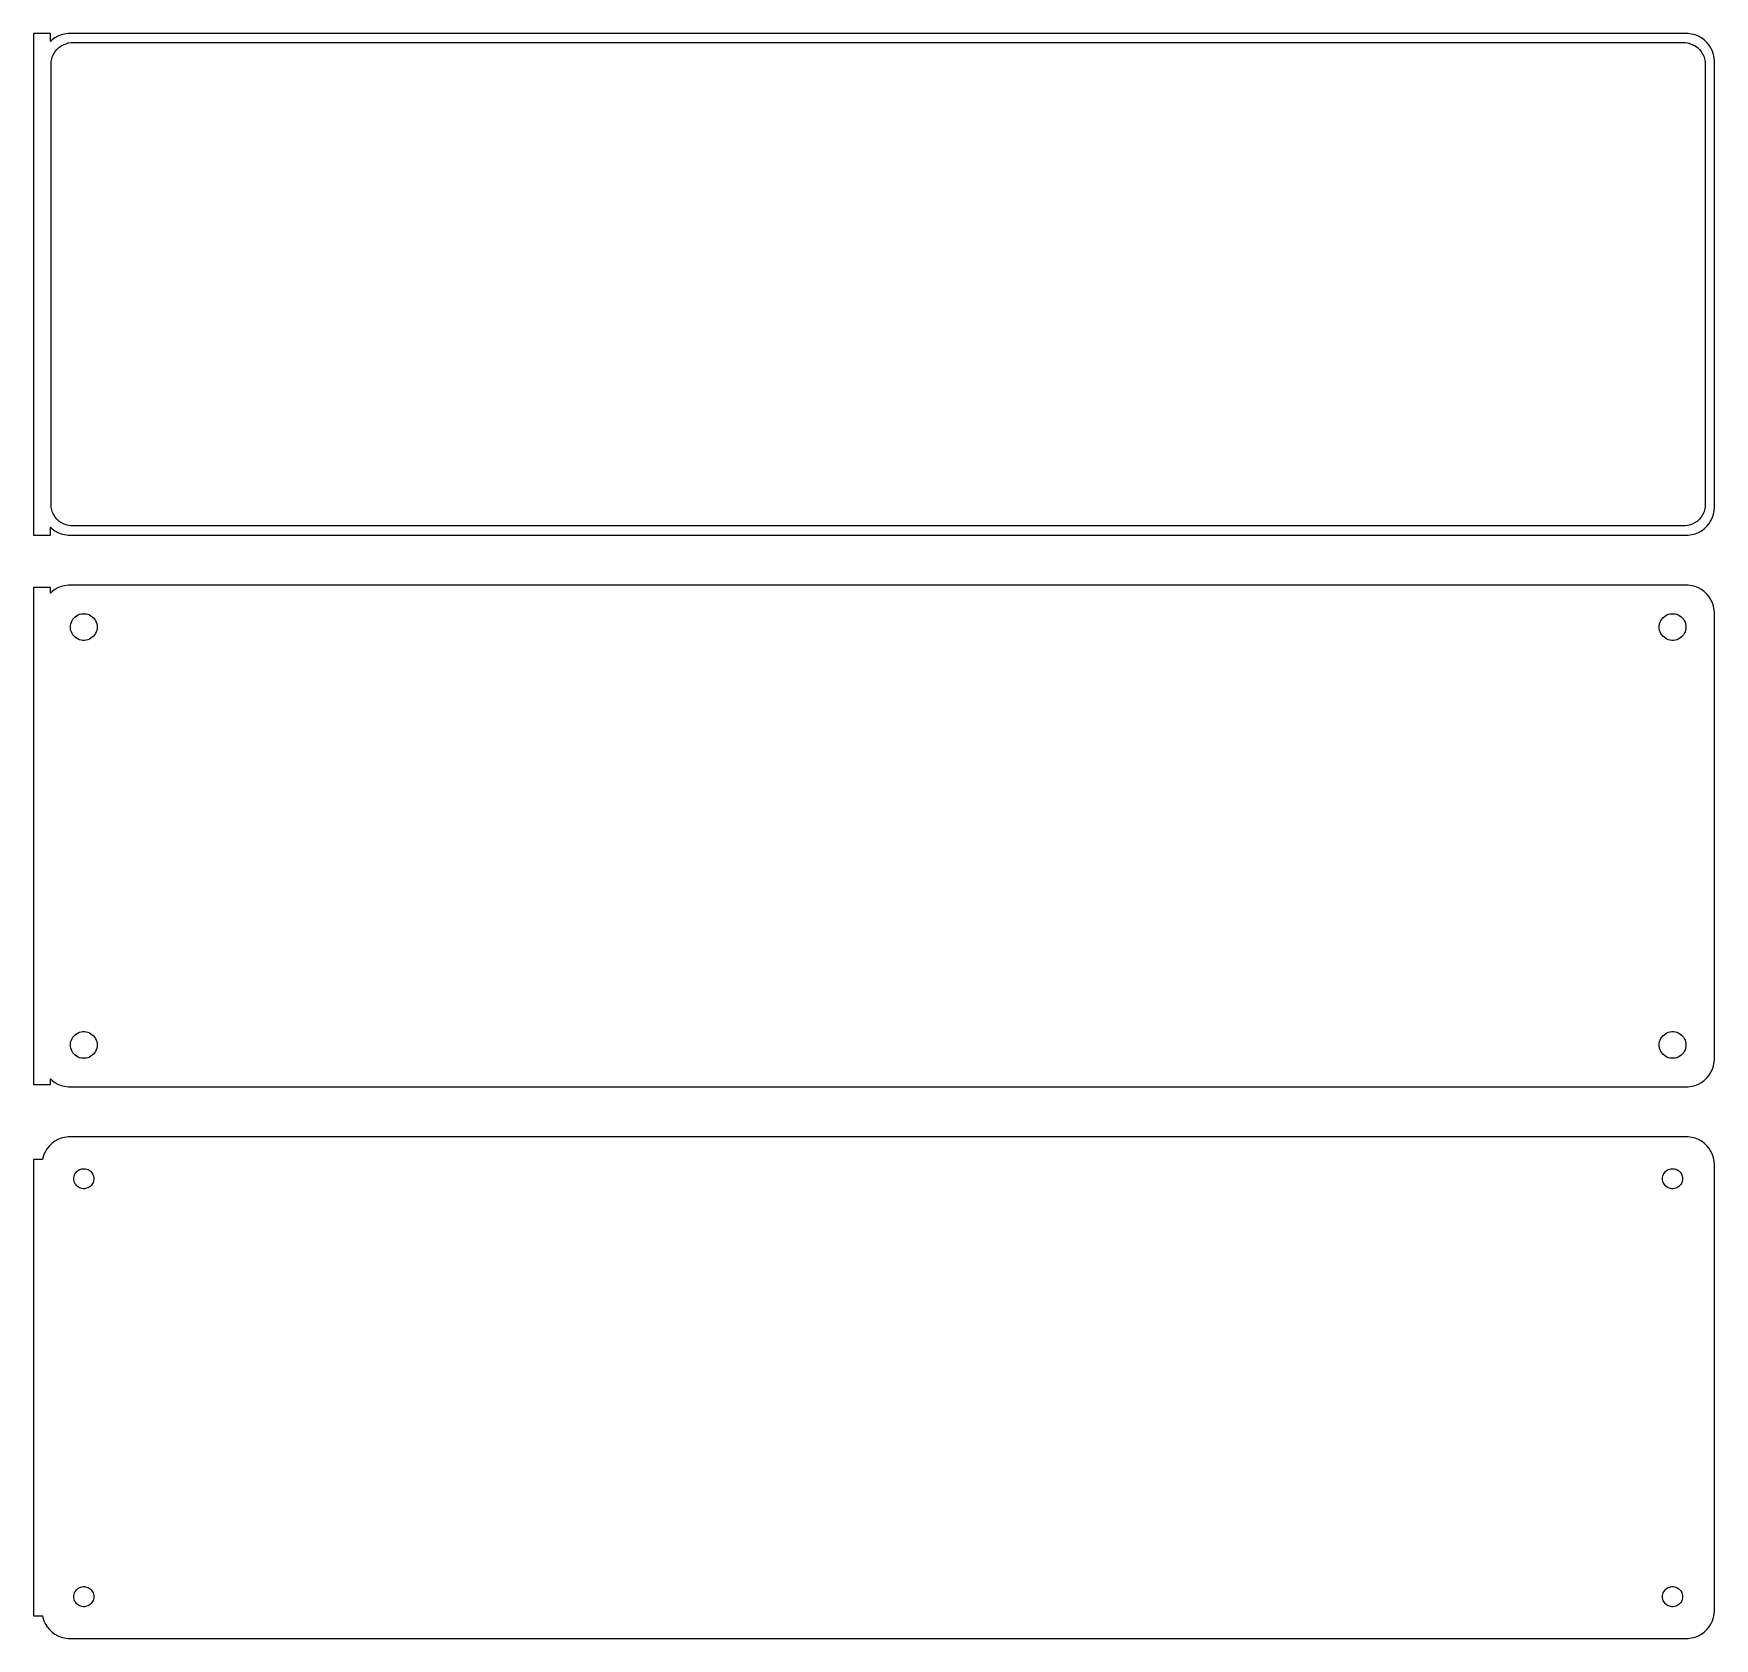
# Model space of a CAD drawing. Header units: metres. Extents: x -152 to 150, y 153 to 441.
import ezdxf

# ---------------------------------------------------------------- set-up
doc = ezdxf.new("R2010")
doc.units = ezdxf.units.M

msp = doc.modelspace()

# ---------------------------------------------------------------- linework, layer by layer
for p, q in [((-148.5, 440.99), (-151.5, 440.99)), ((-151.5, 440.99), (-151.5, 351.01)), ((-148.5, 439.559), (-148.5, 440.99)), ((-147.679, 440.222), (-148.187, 439.853)), ((-147.129, 440.524), (-147.679, 440.222)), ((-146.545, 440.755), (-147.129, 440.524)), ((-145.937, 440.911), (-146.545, 440.755)), ((-145.314, 440.99), (-145.937, 440.911)), ((145.314, 440.99), (-145.314, 440.99)), ((145.937, 440.911), (145.314, 440.99)), ((146.545, 440.755), (145.937, 440.911)), ((147.129, 440.524), (146.545, 440.755)), ((147.679, 440.222), (147.129, 440.524)), ((148.187, 439.853), (147.679, 440.222)), ((-148.187, 439.853), (-148.5, 439.559)), ((-148.101, 436.926), (-147.894, 437.366)), ((-147.894, 437.366), (-147.633, 437.776)), ((-147.633, 437.776), (-147.323, 438.151)), ((-147.323, 438.151), (-146.969, 438.484)), ((-146.969, 438.484), (-146.575, 438.77)), ((-146.575, 438.77), (-146.149, 439.004)), ((-146.149, 439.004), (-145.697, 439.183)), ((-145.697, 439.183), (-145.226, 439.304)), ((-145.226, 439.304), (-144.743, 439.365)), ((-144.743, 439.365), (144.743, 439.365)), ((144.743, 439.365), (145.226, 439.304)), ((145.226, 439.304), (145.697, 439.183)), ((145.697, 439.183), (146.149, 439.004)), ((146.149, 439.004), (146.575, 438.77)), ((146.575, 438.77), (146.969, 438.484)), ((146.969, 438.484), (147.323, 438.151)), ((147.323, 438.151), (147.633, 437.776)), ((147.633, 437.776), (147.894, 437.366)), ((147.894, 437.366), (148.101, 436.926)), ((148.645, 439.423), (148.187, 439.853)), ((149.045, 438.939), (148.645, 439.423)), ((149.382, 438.409), (149.045, 438.939)), ((149.649, 437.841), (149.382, 438.409)), ((149.843, 437.243), (149.649, 437.841)), ((149.961, 436.627), (149.843, 437.243)), ((-148.373, 435.5), (-148.342, 435.985)), ((-148.373, 356.5), (-148.373, 435.5)), ((-148.342, 435.985), (-148.251, 436.463)), ((-148.251, 436.463), (-148.101, 436.926)), ((148.101, 436.926), (148.251, 436.463)), ((148.251, 436.463), (148.342, 435.985)), ((148.342, 435.985), (148.373, 435.5)), ((148.373, 435.5), (148.373, 356.5)), ((150, 436), (149.961, 436.627)), ((150, 356), (150, 436)), ((-148.342, 356.015), (-148.373, 356.5)), ((-148.251, 355.537), (-148.342, 356.015)), ((148.342, 356.015), (148.251, 355.537)), ((148.373, 356.5), (148.342, 356.015)), ((149.961, 355.373), (150, 356)), ((-148.101, 355.074), (-148.251, 355.537)), ((-147.894, 354.634), (-148.101, 355.074)), ((-147.633, 354.224), (-147.894, 354.634)), ((-147.323, 353.849), (-147.633, 354.224)), ((-146.969, 353.516), (-147.323, 353.849)), ((-146.575, 353.23), (-146.969, 353.516)), ((-146.149, 352.996), (-146.575, 353.23)), ((-145.697, 352.817), (-146.149, 352.996)), ((-145.226, 352.696), (-145.697, 352.817)), ((145.697, 352.817), (145.226, 352.696)), ((146.149, 352.996), (145.697, 352.817)), ((146.575, 353.23), (146.149, 352.996)), ((146.969, 353.516), (146.575, 353.23)), ((147.323, 353.849), (146.969, 353.516)), ((147.633, 354.224), (147.323, 353.849)), ((147.894, 354.634), (147.633, 354.224)), ((148.101, 355.074), (147.894, 354.634)), ((148.251, 355.537), (148.101, 355.074)), ((148.645, 352.577), (149.045, 353.061)), ((149.045, 353.061), (149.382, 353.591)), ((149.382, 353.591), (149.649, 354.159)), ((149.649, 354.159), (149.843, 354.757)), ((149.843, 354.757), (149.961, 355.373)), ((-151.5, 351.01), (-148.5, 351.01)), ((-148.5, 352.441), (-148.187, 352.147)), ((-148.5, 351.01), (-148.5, 352.441)), ((-148.187, 352.147), (-147.679, 351.778)), ((-147.679, 351.778), (-147.129, 351.476)), ((-147.129, 351.476), (-146.545, 351.245)), ((-146.545, 351.245), (-145.937, 351.089)), ((-145.937, 351.089), (-145.314, 351.01)), ((-145.314, 351.01), (145.314, 351.01)), ((-144.743, 352.635), (-145.226, 352.696)), ((144.743, 352.635), (-144.743, 352.635)), ((145.226, 352.696), (144.743, 352.635)), ((145.314, 351.01), (145.937, 351.089)), ((145.937, 351.089), (146.545, 351.245)), ((146.545, 351.245), (147.129, 351.476)), ((147.129, 351.476), (147.679, 351.778)), ((147.679, 351.778), (148.187, 352.147)), ((148.187, 352.147), (148.645, 352.577)), ((-148.5, 341.615), (-151.5, 341.615)), ((-151.5, 341.615), (-151.5, 252.385)), ((-148.5, 340.559), (-148.5, 341.615)), ((-148.187, 340.853), (-148.5, 340.559)), ((-147.679, 341.222), (-148.187, 340.853)), ((-147.129, 341.524), (-147.679, 341.222)), ((-146.545, 341.755), (-147.129, 341.524)), ((-145.937, 341.911), (-146.545, 341.755)), ((-145.314, 341.99), (-145.937, 341.911)), ((145.314, 341.99), (-145.314, 341.99)), ((145.937, 341.911), (145.314, 341.99)), ((146.545, 341.755), (145.937, 341.911)), ((147.129, 341.524), (146.545, 341.755)), ((147.679, 341.222), (147.129, 341.524)), ((148.187, 340.853), (147.679, 341.222)), ((148.645, 340.423), (148.187, 340.853)), ((149.045, 339.939), (148.645, 340.423)), ((149.382, 339.409), (149.045, 339.939)), ((149.649, 338.841), (149.382, 339.409)), ((149.843, 338.243), (149.649, 338.841)), ((149.961, 337.627), (149.843, 338.243)), ((-144.9, 334.5), (-144.881, 334.801)), ((-144.881, 334.801), (-144.825, 335.097)), ((-144.825, 335.097), (-144.731, 335.383)), ((-144.731, 335.383), (-144.603, 335.656)), ((-144.603, 335.656), (-144.442, 335.911)), ((-144.442, 335.911), (-144.25, 336.143)), ((-144.25, 336.143), (-144.03, 336.349)), ((-144.03, 336.349), (-143.786, 336.526)), ((-143.786, 336.526), (-143.522, 336.672)), ((-143.522, 336.672), (-143.242, 336.783)), ((-143.242, 336.783), (-142.95, 336.857)), ((-142.95, 336.857), (-142.651, 336.895)), ((-142.651, 336.895), (-142.349, 336.895)), ((-142.349, 336.895), (-142.05, 336.857)), ((-142.05, 336.857), (-141.758, 336.783)), ((-141.758, 336.783), (-141.478, 336.672)), ((-141.478, 336.672), (-141.214, 336.526)), ((-141.214, 336.526), (-140.97, 336.349)), ((-140.97, 336.349), (-140.75, 336.143)), ((-140.75, 336.143), (-140.558, 335.911)), ((-140.558, 335.911), (-140.397, 335.656)), ((-140.397, 335.656), (-140.269, 335.383)), ((-140.269, 335.383), (-140.175, 335.097)), ((-140.175, 335.097), (-140.119, 334.801)), ((-140.119, 334.801), (-140.1, 334.5)), ((140.1, 334.5), (140.119, 334.801)), ((140.119, 334.801), (140.175, 335.097)), ((140.175, 335.097), (140.269, 335.383)), ((140.269, 335.383), (140.397, 335.656)), ((140.397, 335.656), (140.558, 335.911)), ((140.558, 335.911), (140.75, 336.143)), ((140.75, 336.143), (140.97, 336.349)), ((140.97, 336.349), (141.214, 336.526)), ((141.214, 336.526), (141.478, 336.672)), ((141.478, 336.672), (141.758, 336.783)), ((141.758, 336.783), (142.05, 336.857)), ((142.05, 336.857), (142.349, 336.895)), ((142.349, 336.895), (142.651, 336.895)), ((142.651, 336.895), (142.95, 336.857)), ((142.95, 336.857), (143.242, 336.783)), ((143.242, 336.783), (143.522, 336.672)), ((143.522, 336.672), (143.786, 336.526)), ((143.786, 336.526), (144.03, 336.349)), ((144.03, 336.349), (144.25, 336.143)), ((144.25, 336.143), (144.442, 335.911)), ((144.442, 335.911), (144.603, 335.656)), ((144.603, 335.656), (144.731, 335.383)), ((144.731, 335.383), (144.825, 335.097)), ((144.825, 335.097), (144.881, 334.801)), ((144.881, 334.801), (144.9, 334.5)), ((150, 337), (149.961, 337.627)), ((150, 257), (150, 337)), ((-144.881, 334.199), (-144.9, 334.5)), ((-144.825, 333.903), (-144.881, 334.199)), ((-144.731, 333.617), (-144.825, 333.903)), ((-144.603, 333.344), (-144.731, 333.617)), ((-144.442, 333.089), (-144.603, 333.344)), ((-144.25, 332.857), (-144.442, 333.089)), ((-144.03, 332.651), (-144.25, 332.857)), ((-143.786, 332.474), (-144.03, 332.651)), ((-143.522, 332.328), (-143.786, 332.474)), ((-143.242, 332.217), (-143.522, 332.328)), ((-142.95, 332.143), (-143.242, 332.217)), ((-142.651, 332.105), (-142.95, 332.143)), ((-142.349, 332.105), (-142.651, 332.105)), ((-142.05, 332.143), (-142.349, 332.105)), ((-141.758, 332.217), (-142.05, 332.143)), ((-141.478, 332.328), (-141.758, 332.217)), ((-141.214, 332.474), (-141.478, 332.328)), ((-140.97, 332.651), (-141.214, 332.474)), ((-140.75, 332.857), (-140.97, 332.651)), ((-140.558, 333.089), (-140.75, 332.857)), ((-140.397, 333.344), (-140.558, 333.089)), ((-140.269, 333.617), (-140.397, 333.344)), ((-140.175, 333.903), (-140.269, 333.617)), ((-140.119, 334.199), (-140.175, 333.903)), ((-140.1, 334.5), (-140.119, 334.199)), ((140.119, 334.199), (140.1, 334.5)), ((140.175, 333.903), (140.119, 334.199)), ((140.269, 333.617), (140.175, 333.903)), ((140.397, 333.344), (140.269, 333.617)), ((140.558, 333.089), (140.397, 333.344)), ((140.75, 332.857), (140.558, 333.089)), ((140.97, 332.651), (140.75, 332.857)), ((141.214, 332.474), (140.97, 332.651)), ((141.478, 332.328), (141.214, 332.474)), ((141.758, 332.217), (141.478, 332.328)), ((142.05, 332.143), (141.758, 332.217)), ((142.349, 332.105), (142.05, 332.143)), ((142.651, 332.105), (142.349, 332.105)), ((142.95, 332.143), (142.651, 332.105)), ((143.242, 332.217), (142.95, 332.143)), ((143.522, 332.328), (143.242, 332.217)), ((143.786, 332.474), (143.522, 332.328)), ((144.03, 332.651), (143.786, 332.474)), ((144.25, 332.857), (144.03, 332.651)), ((144.442, 333.089), (144.25, 332.857)), ((144.603, 333.344), (144.442, 333.089)), ((144.731, 333.617), (144.603, 333.344)), ((144.825, 333.903), (144.731, 333.617)), ((144.881, 334.199), (144.825, 333.903)), ((144.9, 334.5), (144.881, 334.199)), ((-144.9, 259.5), (-144.881, 259.801)), ((-144.881, 259.199), (-144.9, 259.5)), ((-144.881, 259.801), (-144.825, 260.097)), ((-144.825, 260.097), (-144.731, 260.383)), ((-144.731, 260.383), (-144.603, 260.656)), ((-144.603, 260.656), (-144.442, 260.911)), ((-144.442, 260.911), (-144.25, 261.143)), ((-144.25, 261.143), (-144.03, 261.349)), ((-144.03, 261.349), (-143.786, 261.526)), ((-143.786, 261.526), (-143.522, 261.672)), ((-143.522, 261.672), (-143.242, 261.783)), ((-143.242, 261.783), (-142.95, 261.857)), ((-142.95, 261.857), (-142.651, 261.895)), ((-142.651, 261.895), (-142.349, 261.895)), ((-142.349, 261.895), (-142.05, 261.857)), ((-142.05, 261.857), (-141.758, 261.783)), ((-141.758, 261.783), (-141.478, 261.672)), ((-141.478, 261.672), (-141.214, 261.526)), ((-141.214, 261.526), (-140.97, 261.349)), ((-140.97, 261.349), (-140.75, 261.143)), ((-140.75, 261.143), (-140.558, 260.911)), ((-140.558, 260.911), (-140.397, 260.656)), ((-140.397, 260.656), (-140.269, 260.383)), ((-140.269, 260.383), (-140.175, 260.097)), ((-140.175, 260.097), (-140.119, 259.801)), ((-140.119, 259.801), (-140.1, 259.5)), ((-140.1, 259.5), (-140.119, 259.199)), ((140.1, 259.5), (140.119, 259.801)), ((140.119, 259.199), (140.1, 259.5)), ((140.119, 259.801), (140.175, 260.097)), ((140.175, 260.097), (140.269, 260.383)), ((140.269, 260.383), (140.397, 260.656)), ((140.397, 260.656), (140.558, 260.911)), ((140.558, 260.911), (140.75, 261.143)), ((140.75, 261.143), (140.97, 261.349)), ((140.97, 261.349), (141.214, 261.526)), ((141.214, 261.526), (141.478, 261.672)), ((141.478, 261.672), (141.758, 261.783)), ((141.758, 261.783), (142.05, 261.857)), ((142.05, 261.857), (142.349, 261.895)), ((142.349, 261.895), (142.651, 261.895)), ((142.651, 261.895), (142.95, 261.857)), ((142.95, 261.857), (143.242, 261.783)), ((143.242, 261.783), (143.522, 261.672)), ((143.522, 261.672), (143.786, 261.526)), ((143.786, 261.526), (144.03, 261.349)), ((144.03, 261.349), (144.25, 261.143)), ((144.25, 261.143), (144.442, 260.911)), ((144.442, 260.911), (144.603, 260.656)), ((144.603, 260.656), (144.731, 260.383)), ((144.731, 260.383), (144.825, 260.097)), ((144.825, 260.097), (144.881, 259.801)), ((144.881, 259.801), (144.9, 259.5)), ((144.9, 259.5), (144.881, 259.199)), ((-144.825, 258.903), (-144.881, 259.199)), ((-144.731, 258.617), (-144.825, 258.903)), ((-144.603, 258.344), (-144.731, 258.617)), ((-144.442, 258.089), (-144.603, 258.344)), ((-144.25, 257.857), (-144.442, 258.089)), ((-144.03, 257.651), (-144.25, 257.857)), ((-143.786, 257.474), (-144.03, 257.651)), ((-143.522, 257.328), (-143.786, 257.474)), ((-143.242, 257.217), (-143.522, 257.328)), ((-142.95, 257.143), (-143.242, 257.217)), ((-142.651, 257.105), (-142.95, 257.143)), ((-142.349, 257.105), (-142.651, 257.105)), ((-142.05, 257.143), (-142.349, 257.105)), ((-141.758, 257.217), (-142.05, 257.143)), ((-141.478, 257.328), (-141.758, 257.217)), ((-141.214, 257.474), (-141.478, 257.328)), ((-140.97, 257.651), (-141.214, 257.474)), ((-140.75, 257.857), (-140.97, 257.651)), ((-140.558, 258.089), (-140.75, 257.857)), ((-140.397, 258.344), (-140.558, 258.089)), ((-140.269, 258.617), (-140.397, 258.344)), ((-140.175, 258.903), (-140.269, 258.617)), ((-140.119, 259.199), (-140.175, 258.903)), ((140.175, 258.903), (140.119, 259.199)), ((140.269, 258.617), (140.175, 258.903)), ((140.397, 258.344), (140.269, 258.617)), ((140.558, 258.089), (140.397, 258.344)), ((140.75, 257.857), (140.558, 258.089)), ((140.97, 257.651), (140.75, 257.857)), ((141.214, 257.474), (140.97, 257.651)), ((141.478, 257.328), (141.214, 257.474)), ((141.758, 257.217), (141.478, 257.328)), ((142.05, 257.143), (141.758, 257.217)), ((142.349, 257.105), (142.05, 257.143)), ((142.651, 257.105), (142.349, 257.105)), ((142.95, 257.143), (142.651, 257.105)), ((143.242, 257.217), (142.95, 257.143)), ((143.522, 257.328), (143.242, 257.217)), ((143.786, 257.474), (143.522, 257.328)), ((144.03, 257.651), (143.786, 257.474)), ((144.25, 257.857), (144.03, 257.651)), ((144.442, 258.089), (144.25, 257.857)), ((144.603, 258.344), (144.442, 258.089)), ((144.731, 258.617), (144.603, 258.344)), ((144.825, 258.903), (144.731, 258.617)), ((144.881, 259.199), (144.825, 258.903)), ((149.843, 255.757), (149.961, 256.373)), ((149.961, 256.373), (150, 257)), ((-148.5, 252.385), (-148.5, 253.441)), ((-148.5, 253.441), (-148.187, 253.147)), ((148.187, 253.147), (148.645, 253.577)), ((148.645, 253.577), (149.045, 254.061)), ((149.045, 254.061), (149.382, 254.591)), ((149.382, 254.591), (149.649, 255.159)), ((149.649, 255.159), (149.843, 255.757)), ((-151.5, 252.385), (-148.5, 252.385)), ((-148.187, 253.147), (-147.679, 252.778)), ((-147.679, 252.778), (-147.129, 252.476)), ((-147.129, 252.476), (-146.545, 252.245)), ((-146.545, 252.245), (-145.937, 252.089)), ((-145.937, 252.089), (-145.314, 252.01)), ((-145.314, 252.01), (145.314, 252.01)), ((145.314, 252.01), (145.937, 252.089)), ((145.937, 252.089), (146.545, 252.245)), ((146.545, 252.245), (147.129, 252.476)), ((147.129, 252.476), (147.679, 252.778)), ((147.679, 252.778), (148.187, 253.147)), ((-148.645, 241.423), (-149.045, 240.939)), ((-148.187, 241.853), (-148.645, 241.423)), ((-147.679, 242.222), (-148.187, 241.853)), ((-147.129, 242.524), (-147.679, 242.222)), ((-146.545, 242.755), (-147.129, 242.524)), ((-145.937, 242.911), (-146.545, 242.755)), ((-145.314, 242.99), (-145.937, 242.911)), ((145.314, 242.99), (-145.314, 242.99)), ((145.937, 242.911), (145.314, 242.99)), ((146.545, 242.755), (145.937, 242.911)), ((147.129, 242.524), (146.545, 242.755)), ((147.679, 242.222), (147.129, 242.524)), ((148.187, 241.853), (147.679, 242.222)), ((148.645, 241.423), (148.187, 241.853)), ((149.045, 240.939), (148.645, 241.423)), ((-149.9, 238.944), (-151.5, 238.944)), ((-151.5, 238.944), (-151.5, 157.056)), ((-149.843, 239.243), (-149.9, 238.944)), ((-149.649, 239.841), (-149.843, 239.243)), ((-149.382, 240.409), (-149.649, 239.841)), ((-149.045, 240.939), (-149.382, 240.409)), ((149.382, 240.409), (149.045, 240.939)), ((149.649, 239.841), (149.382, 240.409)), ((149.843, 239.243), (149.649, 239.841)), ((149.961, 238.627), (149.843, 239.243)), ((150, 238), (149.961, 238.627)), ((-144.3, 235.5), (-144.286, 235.726)), ((-144.286, 235.274), (-144.3, 235.5)), ((-144.286, 235.726), (-144.243, 235.948)), ((-144.243, 235.052), (-144.286, 235.274)), ((-144.243, 235.948), (-144.174, 236.163)), ((-144.174, 236.163), (-144.077, 236.367)), ((-144.077, 236.367), (-143.956, 236.558)), ((-143.956, 236.558), (-143.812, 236.732)), ((-143.812, 236.732), (-143.647, 236.887)), ((-143.647, 236.887), (-143.464, 237.02)), ((-143.464, 237.02), (-143.266, 237.129)), ((-143.266, 237.129), (-143.056, 237.212)), ((-143.056, 237.212), (-142.837, 237.268)), ((-142.837, 237.268), (-142.613, 237.296)), ((-142.613, 237.296), (-142.387, 237.296)), ((-142.387, 237.296), (-142.163, 237.268)), ((-142.163, 237.268), (-141.944, 237.212)), ((-141.944, 237.212), (-141.734, 237.129)), ((-141.734, 237.129), (-141.536, 237.02)), ((-141.536, 237.02), (-141.353, 236.887)), ((-141.353, 236.887), (-141.188, 236.732)), ((-141.188, 236.732), (-141.044, 236.558)), ((-141.044, 236.558), (-140.923, 236.367)), ((-140.923, 236.367), (-140.826, 236.163)), ((-140.826, 236.163), (-140.757, 235.948)), ((-140.757, 235.948), (-140.714, 235.726)), ((-140.714, 235.274), (-140.757, 235.052)), ((-140.714, 235.726), (-140.7, 235.5)), ((-140.7, 235.5), (-140.714, 235.274)), ((140.7, 235.5), (140.714, 235.726)), ((140.714, 235.274), (140.7, 235.5)), ((140.714, 235.726), (140.757, 235.948)), ((140.757, 235.052), (140.714, 235.274)), ((140.757, 235.948), (140.826, 236.163)), ((140.826, 236.163), (140.923, 236.367)), ((140.923, 236.367), (141.044, 236.558)), ((141.044, 236.558), (141.188, 236.732)), ((141.188, 236.732), (141.353, 236.887)), ((141.353, 236.887), (141.536, 237.02)), ((141.536, 237.02), (141.734, 237.129)), ((141.734, 237.129), (141.944, 237.212)), ((141.944, 237.212), (142.163, 237.268)), ((142.163, 237.268), (142.387, 237.296)), ((142.387, 237.296), (142.613, 237.296)), ((142.613, 237.296), (142.837, 237.268)), ((142.837, 237.268), (143.056, 237.212)), ((143.056, 237.212), (143.266, 237.129)), ((143.266, 237.129), (143.464, 237.02)), ((143.464, 237.02), (143.647, 236.887)), ((143.647, 236.887), (143.812, 236.732)), ((143.812, 236.732), (143.956, 236.558)), ((143.956, 236.558), (144.077, 236.367)), ((144.077, 236.367), (144.174, 236.163)), ((144.174, 236.163), (144.243, 235.948)), ((144.243, 235.948), (144.286, 235.726)), ((144.286, 235.274), (144.243, 235.052)), ((144.286, 235.726), (144.3, 235.5)), ((144.3, 235.5), (144.286, 235.274)), ((150, 158), (150, 238)), ((-144.174, 234.837), (-144.243, 235.052)), ((-144.077, 234.633), (-144.174, 234.837)), ((-143.956, 234.442), (-144.077, 234.633)), ((-143.812, 234.268), (-143.956, 234.442)), ((-143.647, 234.113), (-143.812, 234.268)), ((-143.464, 233.98), (-143.647, 234.113)), ((-143.266, 233.871), (-143.464, 233.98)), ((-143.056, 233.788), (-143.266, 233.871)), ((-142.837, 233.732), (-143.056, 233.788)), ((-142.613, 233.704), (-142.837, 233.732)), ((-142.387, 233.704), (-142.613, 233.704)), ((-142.163, 233.732), (-142.387, 233.704)), ((-141.944, 233.788), (-142.163, 233.732)), ((-141.734, 233.871), (-141.944, 233.788)), ((-141.536, 233.98), (-141.734, 233.871)), ((-141.353, 234.113), (-141.536, 233.98)), ((-141.188, 234.268), (-141.353, 234.113)), ((-141.044, 234.442), (-141.188, 234.268)), ((-140.923, 234.633), (-141.044, 234.442)), ((-140.826, 234.837), (-140.923, 234.633)), ((-140.757, 235.052), (-140.826, 234.837)), ((140.826, 234.837), (140.757, 235.052)), ((140.923, 234.633), (140.826, 234.837)), ((141.044, 234.442), (140.923, 234.633)), ((141.188, 234.268), (141.044, 234.442)), ((141.353, 234.113), (141.188, 234.268)), ((141.536, 233.98), (141.353, 234.113)), ((141.734, 233.871), (141.536, 233.98)), ((141.944, 233.788), (141.734, 233.871)), ((142.163, 233.732), (141.944, 233.788)), ((142.387, 233.704), (142.163, 233.732)), ((142.613, 233.704), (142.387, 233.704)), ((142.837, 233.732), (142.613, 233.704)), ((143.056, 233.788), (142.837, 233.732)), ((143.266, 233.871), (143.056, 233.788)), ((143.464, 233.98), (143.266, 233.871)), ((143.647, 234.113), (143.464, 233.98)), ((143.812, 234.268), (143.647, 234.113)), ((143.956, 234.442), (143.812, 234.268)), ((144.077, 234.633), (143.956, 234.442)), ((144.174, 234.837), (144.077, 234.633)), ((144.243, 235.052), (144.174, 234.837)), ((-144.3, 160.5), (-144.286, 160.726)), ((-144.286, 160.274), (-144.3, 160.5)), ((-144.286, 160.726), (-144.243, 160.948)), ((-144.243, 160.052), (-144.286, 160.274)), ((-144.243, 160.948), (-144.174, 161.163)), ((-144.174, 159.837), (-144.243, 160.052)), ((-144.174, 161.163), (-144.077, 161.367)), ((-144.077, 159.633), (-144.174, 159.837)), ((-144.077, 161.367), (-143.956, 161.558)), ((-143.956, 161.558), (-143.812, 161.732)), ((-143.812, 161.732), (-143.647, 161.887)), ((-143.647, 161.887), (-143.464, 162.02)), ((-143.464, 162.02), (-143.266, 162.129)), ((-143.266, 162.129), (-143.056, 162.212)), ((-143.056, 162.212), (-142.837, 162.268)), ((-142.837, 162.268), (-142.613, 162.296)), ((-142.613, 162.296), (-142.387, 162.296)), ((-142.387, 162.296), (-142.163, 162.268)), ((-142.163, 162.268), (-141.944, 162.212)), ((-141.944, 162.212), (-141.734, 162.129)), ((-141.734, 162.129), (-141.536, 162.02)), ((-141.536, 162.02), (-141.353, 161.887)), ((-141.353, 161.887), (-141.188, 161.732)), ((-141.188, 161.732), (-141.044, 161.558)), ((-141.044, 161.558), (-140.923, 161.367)), ((-140.923, 161.367), (-140.826, 161.163)), ((-140.826, 159.837), (-140.923, 159.633)), ((-140.826, 161.163), (-140.757, 160.948)), ((-140.757, 160.052), (-140.826, 159.837)), ((-140.757, 160.948), (-140.714, 160.726)), ((-140.714, 160.274), (-140.757, 160.052)), ((-140.714, 160.726), (-140.7, 160.5)), ((-140.7, 160.5), (-140.714, 160.274)), ((140.7, 160.5), (140.714, 160.726)), ((140.714, 160.274), (140.7, 160.5)), ((140.714, 160.726), (140.757, 160.948)), ((140.757, 160.052), (140.714, 160.274)), ((140.757, 160.948), (140.826, 161.163)), ((140.826, 159.837), (140.757, 160.052)), ((140.826, 161.163), (140.923, 161.367)), ((140.923, 159.633), (140.826, 159.837)), ((140.923, 161.367), (141.044, 161.558)), ((141.044, 161.558), (141.188, 161.732)), ((141.188, 161.732), (141.353, 161.887)), ((141.353, 161.887), (141.536, 162.02)), ((141.536, 162.02), (141.734, 162.129)), ((141.734, 162.129), (141.944, 162.212)), ((141.944, 162.212), (142.163, 162.268)), ((142.163, 162.268), (142.387, 162.296)), ((142.387, 162.296), (142.613, 162.296)), ((142.613, 162.296), (142.837, 162.268)), ((142.837, 162.268), (143.056, 162.212)), ((143.056, 162.212), (143.266, 162.129)), ((143.266, 162.129), (143.464, 162.02)), ((143.464, 162.02), (143.647, 161.887)), ((143.647, 161.887), (143.812, 161.732)), ((143.812, 161.732), (143.956, 161.558)), ((143.956, 161.558), (144.077, 161.367)), ((144.077, 161.367), (144.174, 161.163)), ((144.174, 159.837), (144.077, 159.633)), ((144.174, 161.163), (144.243, 160.948)), ((144.243, 160.052), (144.174, 159.837)), ((144.243, 160.948), (144.286, 160.726)), ((144.286, 160.274), (144.243, 160.052)), ((144.286, 160.726), (144.3, 160.5)), ((144.3, 160.5), (144.286, 160.274)), ((-151.5, 157.056), (-149.9, 157.056)), ((-149.9, 157.056), (-149.843, 156.757)), ((-143.956, 159.442), (-144.077, 159.633)), ((-143.812, 159.268), (-143.956, 159.442)), ((-143.647, 159.113), (-143.812, 159.268)), ((-143.464, 158.98), (-143.647, 159.113)), ((-143.266, 158.871), (-143.464, 158.98)), ((-143.056, 158.788), (-143.266, 158.871)), ((-142.837, 158.732), (-143.056, 158.788)), ((-142.613, 158.704), (-142.837, 158.732)), ((-142.387, 158.704), (-142.613, 158.704)), ((-142.163, 158.732), (-142.387, 158.704)), ((-141.944, 158.788), (-142.163, 158.732)), ((-141.734, 158.871), (-141.944, 158.788)), ((-141.536, 158.98), (-141.734, 158.871)), ((-141.353, 159.113), (-141.536, 158.98)), ((-141.188, 159.268), (-141.353, 159.113)), ((-141.044, 159.442), (-141.188, 159.268)), ((-140.923, 159.633), (-141.044, 159.442)), ((141.044, 159.442), (140.923, 159.633)), ((141.188, 159.268), (141.044, 159.442)), ((141.353, 159.113), (141.188, 159.268)), ((141.536, 158.98), (141.353, 159.113)), ((141.734, 158.871), (141.536, 158.98)), ((141.944, 158.788), (141.734, 158.871)), ((142.163, 158.732), (141.944, 158.788)), ((142.387, 158.704), (142.163, 158.732)), ((142.613, 158.704), (142.387, 158.704)), ((142.837, 158.732), (142.613, 158.704)), ((143.056, 158.788), (142.837, 158.732)), ((143.266, 158.871), (143.056, 158.788)), ((143.464, 158.98), (143.266, 158.871)), ((143.647, 159.113), (143.464, 158.98)), ((143.812, 159.268), (143.647, 159.113)), ((143.956, 159.442), (143.812, 159.268)), ((144.077, 159.633), (143.956, 159.442)), ((149.843, 156.757), (149.961, 157.373)), ((149.961, 157.373), (150, 158)), ((-149.843, 156.757), (-149.649, 156.159)), ((-149.649, 156.159), (-149.382, 155.591)), ((-149.382, 155.591), (-149.045, 155.061)), ((-149.045, 155.061), (-148.645, 154.577)), ((-148.645, 154.577), (-148.187, 154.147)), ((-148.187, 154.147), (-147.679, 153.778)), ((-147.679, 153.778), (-147.129, 153.476)), ((147.129, 153.476), (147.679, 153.778)), ((147.679, 153.778), (148.187, 154.147)), ((148.187, 154.147), (148.645, 154.577)), ((148.645, 154.577), (149.045, 155.061)), ((149.045, 155.061), (149.382, 155.591)), ((149.382, 155.591), (149.649, 156.159)), ((149.649, 156.159), (149.843, 156.757)), ((-147.129, 153.476), (-146.545, 153.245)), ((-146.545, 153.245), (-145.937, 153.089)), ((-145.937, 153.089), (-145.314, 153.01)), ((-145.314, 153.01), (145.314, 153.01)), ((145.314, 153.01), (145.937, 153.089)), ((145.937, 153.089), (146.545, 153.245)), ((146.545, 153.245), (147.129, 153.476))]:
    msp.add_line(p, q)

doc.saveas('drawing.dxf')
